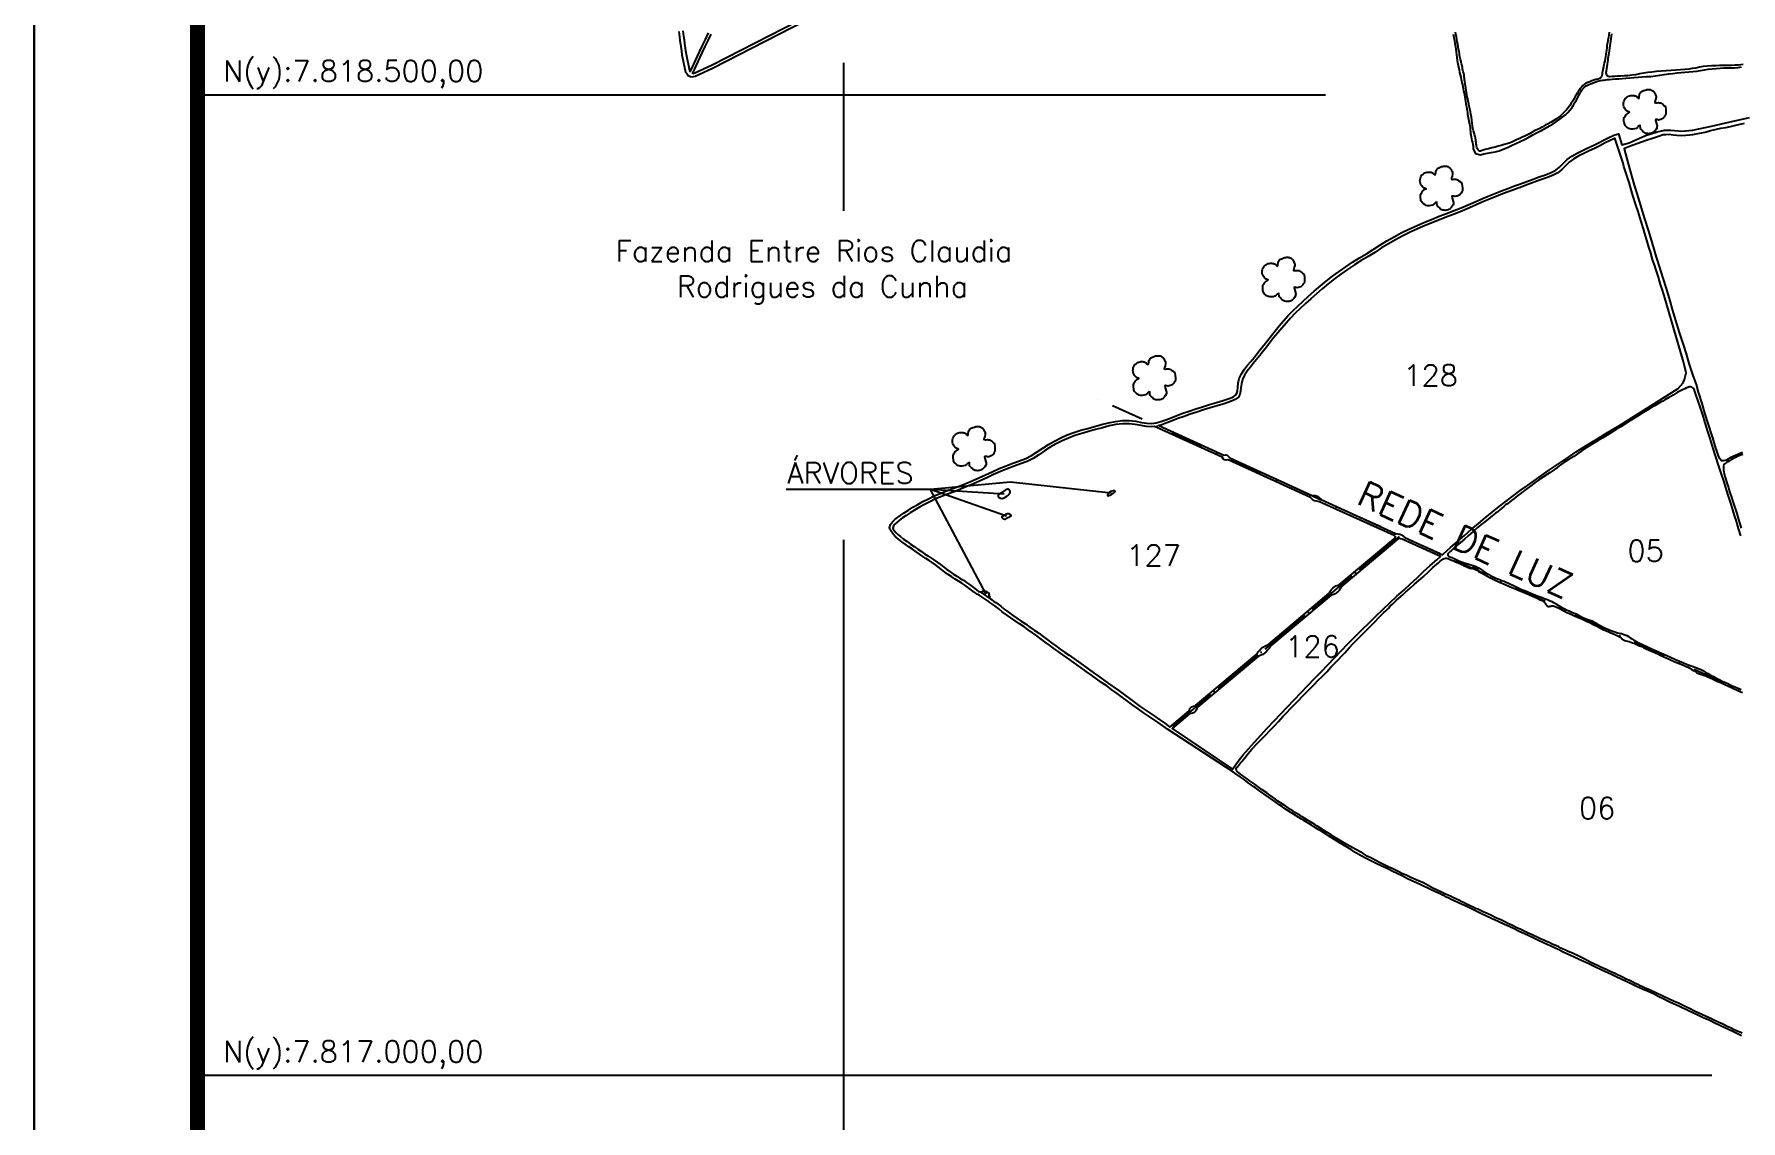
# Model space of a CAD drawing. Header units: inches. Extents: x 738061 to 743311, y 7815268 to 7822693.
# Drawn here: x 738061 to 740673, y 7816930 to 7818593 of the extents above; entities that cross this region are included whole.
import ezdxf
from ezdxf.enums import TextEntityAlignment as Align

# ---------------------------------------------------------------- set-up
doc = ezdxf.new("R2010")
doc.units = ezdxf.units.IN
doc.header["$MEASUREMENT"] = 0
for name, pattern in [('CONTINUO', [0]), ('DASHDOT', [1, 0.5, -0.25, 0, -0.25]), ('LIN0', [0]), ('TAPUME', [47, 40, -3.5, 0, -3.5])]:
    doc.linetypes.add(name, pattern=pattern)
doc.layers.add('0114000126', color=1, linetype='Continuous', lineweight=25)
for name, color, linetype in [('0114000126005', 5, 'CONTINUO'), ('0114000126006', 5, 'CONTINUO'), ('0114000126007', 5, 'CONTINUO'), ('0114000126009', 5, 'CONTINUO'), ('0114000126010', 5, 'CONTINUO'), ('0114000126012', 5, 'CONTINUO'), ('0114000126126', 5, 'Continuous'), ('0114000126127', 5, 'CONTINUO'), ('0114000126128', 5, 'CONTINUO'), ('0114000126132', 5, 'CONTINUO'), ('0114000126133', 5, 'CONTINUO'), ('H-ÁRVORE', 94, 'Continuous'), ('MALHA', 8, 'Continuous'), ('MARGEM', 5, 'Continuous'), ('REDE_DE_LUZ', 6, 'DASHDOT'), ('TEXTO', 7, 'Continuous'), ('ÁRVORE', 3, 'CONTINUO')]:
    doc.layers.add(name, color=color, linetype=linetype)
doc.styles.add('ROMANS', font='romans')
doc.styles.add('Simplex', font='simplex.shx')

# ---------------------------------------------------------------- blocks, each defined once
blk = doc.blocks.new('mato')
at = {"layer": 'H-ÁRVORE', "linetype": 'CONTINUO'}
blk.add_lwpolyline([(734601.6, 7824194.7), (734600.8, 7824194.1), (734600, 7824193.3), (734599.1, 7824192.6), (734598, 7824192.3), (734596.9, 7824192.2), (734595.8, 7824192.2), (734594.9, 7824192.4), (734594.2, 7824192.7), (734593.5, 7824193.1), (734592.9, 7824193.6), (734592.3, 7824194.1), (734591.8, 7824194.7), (734591.5, 7824195.3), (734591.3, 7824195.9), (734591.2, 7824196.6), (734591, 7824197.5), (734591, 7824198.4), (734591, 7824199.3), (734591.2, 7824200), (734591.5, 7824200.5), (734591.9, 7824201), (734592.1, 7824201.5), (734592.4, 7824201.9), (734592.8, 7824202.3), (734594.2, 7824203.2), (734594.7, 7824203.6), (734594.5, 7824203.7), (734593.5, 7824204), (734593.1, 7824204.2), (734592.7, 7824204.5), (734592.3, 7824204.9), (734591.8, 7824205.6), (734591.3, 7824206.3), (734590.9, 7824207.1), (734590.7, 7824208), (734590.6, 7824208.8), (734590.7, 7824209.7), (734590.9, 7824210.7), (734591.3, 7824211.6), (734591.7, 7824212.4), (734592, 7824212.8), (734592.3, 7824213.1), (734592.7, 7824213.4), (734593.3, 7824213.8), (734593.9, 7824214.2), (734594.6, 7824214.5), (734595.3, 7824214.7), (734596, 7824214.8), (734596.6, 7824214.8), (734597.2, 7824214.8), (734597.8, 7824214.7), (734598.2, 7824214.6), (734598.7, 7824214.4), (734599.1, 7824214.3), (734599.5, 7824214), (734600, 7824213.4), (734600.5, 7824213), (734600.9, 7824212.8), (734601.1, 7824213.4), (734601.2, 7824214.2), (734601.3, 7824215.1), (734601.4, 7824215.5), (734601.5, 7824215.8), (734602, 7824216.5), (734602.3, 7824217), (734602.7, 7824217.4), (734603.2, 7824217.6), (734603.7, 7824217.8), (734604.3, 7824218), (734605.3, 7824218.4), (734605.8, 7824218.6), (734606.3, 7824218.7), (734606.9, 7824218.8), (734607.5, 7824218.8), (734608, 7824218.8), (734608.6, 7824218.7), (734609.1, 7824218.6), (734609.5, 7824218.4), (734610, 7824218.1), (734610.4, 7824217.9), (734610.7, 7824217.6), (734611, 7824217.2), (734611.3, 7824216.8), (734611.7, 7824216.3), (734611.9, 7824215.7), (734612.2, 7824215.1), (734612.4, 7824214.6), (734612.5, 7824214), (734612.5, 7824213.3), (734612.2, 7824212.1), (734611.9, 7824210.9), (734611.7, 7824210), (734612.4, 7824209.8), (734613.2, 7824209.9), (734614.1, 7824210), (734614.7, 7824209.9), (734615.4, 7824209.8), (734616, 7824209.5), (734616.6, 7824209.1), (734617.3, 7824208.6), (734617.8, 7824208.1), (734618.2, 7824207.9), (734618.6, 7824207.5), (734618.8, 7824207), (734619, 7824205.5), (734619.1, 7824203.9), (734619.1, 7824202.4), (734618.8, 7824201.5), (734618.4, 7824200.9), (734618, 7824200.3), (734617.5, 7824199.8), (734617, 7824199.3), (734616.5, 7824199), (734615.7, 7824198.7), (734614.9, 7824198.5), (734614.1, 7824198.3), (734613.3, 7824198.6), (734612.6, 7824198.7), (734612.1, 7824198.5), (734612.3, 7824197.3), (734613.2, 7824194.3), (734613.1, 7824193.5), (734613, 7824192.9), (734612.3, 7824191.8), (734611.9, 7824191.2), (734611.4, 7824190.7), (734611, 7824190.3), (734610.6, 7824189.9), (734610.1, 7824189.6), (734609.5, 7824189.4), (734608.8, 7824189.2), (734608.2, 7824189.2), (734607.5, 7824189.1), (734606.8, 7824189.2), (734605.7, 7824189.3), (734605.3, 7824189.5), (734604.8, 7824189.7), (734604.2, 7824190.1), (734603.7, 7824190.7), (734603.2, 7824191.3), (734602.7, 7824191.7), (734602.3, 7824192.2), (734602, 7824192.7), (734601.9, 7824194.3), (734601.7, 7824195)], dxfattribs=at)

msp = doc.modelspace()

# ---------------------------------------------------------------- linework, layer by layer
at = {"layer": '0114000126'}
for points in [[(739047.5, 7818596.7), (739048.6, 7818588.3), (739049.4, 7818583.1), (739050, 7818577.4), (739051.6, 7818566.4), (739052.4, 7818560.7), (739058, 7818534.5), (739059.8, 7818532.3), (739061.8, 7818529.4), (739064.2, 7818528.2), (739065.5, 7818527.7), (739067.9, 7818527.2), (739072.4, 7818528.5), (739099.4, 7818540.8), (739341.2, 7818665.1)], [(740232.8, 7818592.6), (740233.8, 7818587.5), (740234.8, 7818582.6), (740235.6, 7818578.1), (740236.4, 7818573.7), (740237, 7818569.3), (740237.5, 7818564.9), (740237.9, 7818560.8), (740238.5, 7818556.7), (740239.3, 7818552.3), (740240.1, 7818547.4), (740241.1, 7818542.5), (740241.9, 7818538.1), (740242.8, 7818534), (740243.7, 7818530.2), (740244.6, 7818526.9), (740245.3, 7818523.9), (740245.8, 7818521), (740246.4, 7818518.3), (740247, 7818515.4), (740247.6, 7818512.2), (740248.3, 7818509), (740249, 7818505.8), (740249.7, 7818502.5), (740250.1, 7818499.3), (740250.7, 7818496.1), (740251.3, 7818493), (740251.9, 7818489.7), (740252.4, 7818486.6), (740252.9, 7818483.7), (740253.4, 7818481), (740253.8, 7818478.3), (740254.3, 7818475.6), (740254.7, 7818472.9), (740255.1, 7818470.4), (740255.6, 7818467.8), (740256, 7818465.2), (740256.5, 7818462.4), (740257.1, 7818459), (740257.9, 7818455.5), (740258.4, 7818452.3), (740258.8, 7818449.1), (740259.2, 7818446), (740259.5, 7818443), (740259.7, 7818440.5), (740260.2, 7818438.2), (740260.7, 7818435.6), (740261.2, 7818432.6), (740261.7, 7818429.6), (740262.4, 7818426.7), (740262.9, 7818423.8), (740263.4, 7818421.1), (740263.8, 7818418.7), (740263.8, 7818416.7), (740266.9, 7818409.8), (740274.6, 7818407.8), (740280, 7818409.3), (740285.5, 7818410.4), (740291.1, 7818411.3), (740297.1, 7818412.5), (740303.4, 7818414.2), (740309.7, 7818416.5), (740316.1, 7818419.3), (740322.5, 7818422.4), (740328.9, 7818425.5), (740335.5, 7818428.4), (740342.1, 7818431.5), (740348.6, 7818435.1), (740355.1, 7818438.8), (740361.6, 7818442.3), (740368, 7818445.3), (740374.3, 7818448.6), (740380.4, 7818452.1), (740386, 7818455.6), (740391.2, 7818458.9), (740396.2, 7818462.3), (740400.8, 7818465.9), (740404.9, 7818469.4), (740408.4, 7818472.9), (740411.7, 7818476.3), (740414.5, 7818479.9), (740417.1, 7818483.9), (740419.4, 7818488), (740421.6, 7818491.8), (740423.5, 7818495.4), (740425.4, 7818498.9), (740427.3, 7818502.2), (740429.1, 7818505.3), (740431.1, 7818508.2), (740433.5, 7818511), (740436.7, 7818513.4), (740440.5, 7818515.5), (740444.5, 7818517.2), (740448.6, 7818518.8), (740452.3, 7818520), (740455.8, 7818521), (740459, 7818521.6), (740461.9, 7818522.1), (740464.3, 7818522.4), (740466.5, 7818522.7), (740469.1, 7818523), (740472.3, 7818523.2), (740476.4, 7818523.7), (740481.3, 7818524), (740486.4, 7818524.4), (740491.8, 7818524.7), (740497.4, 7818525.2), (740503.4, 7818525.8), (740509.7, 7818526.4), (740516, 7818527), (740522.3, 7818527.3), (740528.7, 7818527.6), (740535.4, 7818528), (740542.3, 7818528.8), (740549.4, 7818529.9), (740556.2, 7818530.9), (740562.9, 7818531.8), (740569.3, 7818532.6), (740575.7, 7818533.4), (740581.8, 7818534), (740587.8, 7818534.5), (740593.8, 7818535), (740599.9, 7818535.4), (740606, 7818536.2), (740611.8, 7818537.1), (740617.6, 7818538), (740623.4, 7818538.8), (740629.5, 7818539.5), (740635.7, 7818540), (740641.7, 7818540.6), (740647.5, 7818541), (740653, 7818541.1), (740658.3, 7818541.1), (740663.6, 7818541.3), (740669.1, 7818541.8), (740674.1, 7818542.4)], [(740674.4, 7817060.5), (740662, 7817066.2), (740641.4, 7817075.9), (740633.3, 7817079.8), (740624.6, 7817084), (740615.7, 7817088), (740606.6, 7817092.3), (740602.1, 7817094.4), (740593, 7817098.6), (740579.6, 7817104.9), (740564.8, 7817111.8), (740555.2, 7817116.2), (740546.7, 7817120.6), (740543, 7817122.6), (740539.4, 7817124.3), (740531.3, 7817127.9), (740522.6, 7817131.7), (740513.8, 7817135.8), (740505.4, 7817139.8), (740497.8, 7817143.4), (740482.7, 7817150.4), (740474.2, 7817154.5), (740466.3, 7817158.1), (740458.6, 7817161.6), (740451.9, 7817164.9), (740441.6, 7817169.8), (740430.5, 7817174.9), (740419.1, 7817180.2), (740411.8, 7817183.7), (740401.5, 7817188.5), (740394.6, 7817191.7), (740386.9, 7817195.3), (740371, 7817202.6), (740362.8, 7817206.4), (740355.2, 7817210), (740346.7, 7817214.1), (740334.1, 7817220), (740326.2, 7817223.7), (740318.7, 7817227.3), (740311.8, 7817230.7), (740302, 7817235.2), (740291.8, 7817239.9), (740284, 7817243.4), (740276.2, 7817247), (740265.9, 7817252.1), (740255.7, 7817256.9), (740241.1, 7817263.7), (740233.6, 7817267.2), (740229.8, 7817269), (740226.2, 7817270.8), (740222.8, 7817272.6), (740219.7, 7817274.2), (740216.6, 7817275.7), (740213.2, 7817277.3), (740205.9, 7817280.8), (740198.3, 7817284), (740183.5, 7817291.2), (740176.8, 7817294.3), (740169.9, 7817297.4), (740162.2, 7817301.1), (740154.7, 7817304.8), (740147.1, 7817308.5), (740139.5, 7817312.1), (740132.9, 7817315.5), (740122.7, 7817320.4), (740114.9, 7817324.1), (740100.8, 7817330.9), (740091.1, 7817336.1), (740084.1, 7817340.2), (740077.2, 7817344.7), (740070.6, 7817348.8), (740058.7, 7817356), (740042.1, 7817366.4), (740039, 7817368.3), (740030.2, 7817373.7), (740027.5, 7817375.3), (740024.8, 7817377), (740019.1, 7817380.6), (740015.9, 7817382.7), (740012.2, 7817385), (740004.5, 7817389.8), (740000.9, 7817391.9), (739988.8, 7817399.4), (739975, 7817408.1), (739971.5, 7817410.5), (739967.7, 7817413.1), (739963.9, 7817415.8), (739960.2, 7817418.5), (739953.1, 7817423.5), (739946.5, 7817428.1), (739936.6, 7817435), (739930.3, 7817439.5), (739927.6, 7817441.4), (739922.2, 7817445.4), (739919.2, 7817447.5), (739916.1, 7817449.9), (739912.9, 7817452.2), (739906.8, 7817456.5), (739898.9, 7817462), (739896.9, 7817463.5), (739795.5, 7817529.4), (739788.5, 7817534.4), (739781.3, 7817539.4), (739773.7, 7817544.6), (739766.2, 7817549.7), (739758.5, 7817554.7), (739750.6, 7817560.3), (739742.7, 7817566.2), (739734.6, 7817572.1), (739726.6, 7817577.9), (739718.6, 7817583.8), (739710.7, 7817589.7), (739702.7, 7817595.5), (739694.8, 7817601), (739687, 7817606.4), (739679.1, 7817612), (739671.3, 7817617.6), (739663.7, 7817623.2), (739656.5, 7817628.5), (739649.4, 7817633.5), (739642.3, 7817638.4), (739635.2, 7817643.2), (739628.4, 7817648), (739621.7, 7817652.7), (739615.1, 7817657.7), (739608.6, 7817662.5), (739602.2, 7817667.2), (739595.6, 7817672), (739589, 7817676.6), (739582.2, 7817681.4), (739575.5, 7817686.2), (739569, 7817690.6), (739562.4, 7817695), (739555.7, 7817699.5), (739549.1, 7817704.3), (739542.7, 7817709.1), (739537.3, 7817713.4), (739533.3, 7817716.7), (739529.9, 7817719.1), (739526.8, 7817721), (739523.7, 7817723), (739521.1, 7817725.2), (739507.3, 7817734.5), (739504.3, 7817735.8), (739501, 7817738), (739497.6, 7817740.7), (739493.8, 7817743.7), (739489.6, 7817746.8), (739485.2, 7817749.9), (739480.6, 7817752.9), (739475.8, 7817755.9), (739470.7, 7817759), (739465.4, 7817762.4), (739460.1, 7817766), (739454.9, 7817769.7), (739449.9, 7817773.5), (739445, 7817777.1), (739440.3, 7817780.7), (739435.4, 7817784.1), (739430.6, 7817787.3), (739425.9, 7817790.4), (739421.1, 7817793.5), (739416.1, 7817797), (739410.7, 7817800.7), (739405.2, 7817804.6), (739399.6, 7817808.5), (739394.1, 7817812.3), (739388.8, 7817816.2), (739383.8, 7817820), (739379.3, 7817823.6), (739375.6, 7817827.5), (739370.5, 7817835.1), (739370.3, 7817837.5), (739371.8, 7817842.6), (739374.8, 7817846.6), (739378.5, 7817849.9), (739382.5, 7817853.1), (739387.3, 7817856.6), (739392.8, 7817860.3), (739399.1, 7817864.4), (739406, 7817868.8), (739413.3, 7817873.1), (739421.2, 7817877.6), (739429.6, 7817881.9), (739438.4, 7817886.1), (739447.7, 7817890), (739457.3, 7817893.8), (739467.1, 7817897.4), (739477, 7817901.2), (739486.8, 7817905.2), (739496.8, 7817909.5), (739507, 7817913.9), (739517.1, 7817918.6), (739527.4, 7817923.3), (739537.9, 7817928), (739548.5, 7817932.3), (739559, 7817936.2), (739569.1, 7817939.8), (739578.6, 7817943.5), (739587.5, 7817948), (739596, 7817953.5), (739604.7, 7817959.3), (739613.6, 7817964.9), (739622.9, 7817970.2), (739632.3, 7817975), (739642.1, 7817979.4), (739652.3, 7817983.3), (739662.9, 7817986.6), (739673.5, 7817989.5), (739684.1, 7817992.4), (739694.7, 7817995.3), (739705.4, 7817998.1), (739716.1, 7818000.1), (739726.7, 7818001.4), (739737.2, 7818001.7), (739747.2, 7818000.6), (739756.1, 7817998.7), (739764.1, 7817997.3), (739771.4, 7817997), (739778.3, 7817997.8), (739785.4, 7817999.8), (739792.9, 7818002.7), (739801.2, 7818005.9), (739810, 7818009.2), (739819.3, 7818012.6), (739829, 7818015.9), (739838.9, 7818019.2), (739849.2, 7818022.5), (739859.8, 7818025.8), (739870.5, 7818029), (739880.8, 7818032), (739890.1, 7818035), (739896.9, 7818038), (739900.2, 7818040.6), (739901.8, 7818043.2), (739902.7, 7818047), (739903.1, 7818052.1), (739903.8, 7818058.6), (739905.6, 7818065.8), (739908.9, 7818073.2), (739913.4, 7818079.9), (739918.3, 7818086), (739923.1, 7818092), (739928.1, 7818098.1), (739933.1, 7818104.3), (739938.2, 7818110.8), (739943.6, 7818117.5), (739949.1, 7818124.5), (739954.7, 7818131.6), (739960.6, 7818138.9), (739966.8, 7818146.3), (739973.3, 7818153.8), (739980.1, 7818161.6), (739987.5, 7818169.2), (739995.4, 7818176.7), (740003.5, 7818184), (740011.7, 7818191.6), (740020.3, 7818199.3), (740029.3, 7818207), (740038.6, 7818214.7), (740048.2, 7818222.2), (740058.3, 7818229.7), (740068.6, 7818236.8), (740079, 7818243.7), (740089.6, 7818250.4), (740100.1, 7818256.7), (740110.5, 7818263.1), (740120.8, 7818269.7), (740131.4, 7818276.3), (740142.4, 7818282.6), (740153.6, 7818288.6), (740165, 7818294.2), (740176.6, 7818299.5), (740188.2, 7818304.5), (740199.8, 7818309.3), (740211.4, 7818314), (740222.9, 7818318.4), (740234.3, 7818322.6), (740245.2, 7818326.9), (740255.9, 7818331.4), (740266.4, 7818336), (740276.6, 7818340.5), (740286.7, 7818344.8), (740296.7, 7818348.9), (740306.8, 7818352.9), (740316.8, 7818356.7), (740326.6, 7818360.3), (740336.2, 7818363.8), (740345.8, 7818367.3), (740355.3, 7818370.7), (740364.8, 7818374.2), (740374.2, 7818377.6), (740383, 7818381), (740390.2, 7818384.6), (740395.8, 7818389.3), (740401.2, 7818394.8), (740407.5, 7818400.7), (740414.8, 7818406.1), (740422.8, 7818410.6), (740431, 7818414.7), (740439.2, 7818418.5), (740447.2, 7818422.3), (740455.2, 7818426.3), (740463.2, 7818430.5), (740471.1, 7818434.6), (740477.7, 7818437.7), (740480.2, 7818438.8), (740486, 7818440.1), (740491.2, 7818423.4), (740502.6, 7818426.5), (740527.5, 7818437.6), (740545.1, 7818443.3), (740556.6, 7818445.9), (740566.4, 7818445.8), (740583.1, 7818444), (740599.2, 7818445.5), (740628.5, 7818451.8), (740650.5, 7818456.8), (740686.6, 7818465.1)]]:
    msp.add_lwpolyline(points, dxfattribs=at)
at = {"layer": '0114000126005', "color": 5, "linetype": 'ByBlock'}
msp.add_lwpolyline([(740673.4, 7817825.2), (740667.8, 7817843.2), (740666.5, 7817847.6), (740663.8, 7817856.3), (740661.1, 7817864.8), (740658.3, 7817873.8), (740653.9, 7817887.1), (740649.8, 7817900.7), (740647.1, 7817909.1), (740643.1, 7817920.8), (740639.2, 7817933.1), (740635.1, 7817945.9), (740631.2, 7817958.8), (740626.5, 7817974.2), (740622.5, 7817986.2), (740618.9, 7817997.8), (740615.1, 7818010.1), (740611.2, 7818022.5), (740607.6, 7818032.9), (740604, 7818043.1), (740601.8, 7818048.8), (740600.9, 7818050.4), (740599.7, 7818051.7), (740598.1, 7818052.7), (740596.2, 7818053.3), (740594.2, 7818053.1), (740592, 7818052.3), (740589.9, 7818051.3), (740587.6, 7818050.2), (740585, 7818048.9), (740582.2, 7818047.5), (740579.1, 7818046), (740576, 7818044.2), (740572.8, 7818042.3), (740569.5, 7818040.3), (740566.2, 7818038.5), (740563, 7818036.7), (740556.8, 7818033.2), (740553.7, 7818031.4), (740547.2, 7818027.8), (740541.1, 7818024.2), (740535.5, 7818020.7), (740529.9, 7818017.3), (740524, 7818013.9), (740517.7, 7818009.9), (740510.9, 7818005.5), (740503.5, 7818001.2), (740496.3, 7817996.5), (740489.4, 7817992), (740482.2, 7817987.9), (740475.3, 7817983.3), (740468.7, 7817979.2), (740462.2, 7817975.2), (740455.1, 7817971), (740447.5, 7817966.5), (740440.6, 7817962.1), (740434.2, 7817958.1), (740424.6, 7817951.5), (740417.7, 7817946.7), (740410.3, 7817942.2), (740402.5, 7817937.4), (740398.7, 7817934.8), (740395.2, 7817932), (740391.7, 7817929.2), (740388.2, 7817926.6), (740384.7, 7817924.2), (740381.2, 7817921.9), (740377.6, 7817919.6), (740365.8, 7817911.7), (740358.4, 7817906.5), (740351.9, 7817901.6), (740342.1, 7817894.3), (740335.3, 7817889.4), (740331.9, 7817887), (740328.7, 7817884.5), (740325.6, 7817881.7), (740322.4, 7817879.1), (740319.2, 7817876.6), (740316.2, 7817874.2), (740313.2, 7817872.4), (740310.3, 7817869.8), (740307.3, 7817867.3), (740304.2, 7817864.7), (740301.1, 7817862.1), (740298, 7817859.7), (740289.4, 7817853.1), (740281.5, 7817846.7), (740275.9, 7817842.3), (740269.8, 7817837.2), (740263.7, 7817832), (740255.7, 7817824.9), (740250.1, 7817819.9), (740244.3, 7817815.1), (740238.8, 7817810.5), (740232, 7817804.3), (740229.9, 7817802.4), (740227.9, 7817800.5), (740226.2, 7817799), (740225, 7817797.7), (740224.6, 7817796.7), (740224.7, 7817795.6), (740225.1, 7817794.6), (740225.7, 7817793.9), (740226.6, 7817793.3), (740227.9, 7817792.8), (740229.3, 7817792.4), (740230.7, 7817791.9), (740232.6, 7817791.2), (740234.4, 7817790.3), (740236.3, 7817789.4), (740238.4, 7817788.4), (740240.6, 7817787.4), (740243.2, 7817786.3), (740245.9, 7817785.3), (740248.6, 7817784.3), (740251.4, 7817783.4), (740254, 7817782.6), (740256.8, 7817781.7), (740260.1, 7817780.7), (740263.4, 7817779.8), (740266.7, 7817778.7), (740269.8, 7817777.3), (740273, 7817775.6), (740275.9, 7817773.4), (740278.6, 7817771.4), (740281.4, 7817769.5), (740284.4, 7817767.6), (740287.6, 7817765.8), (740290.8, 7817764), (740294.1, 7817762.5), (740297.3, 7817761), (740300.7, 7817759.6), (740304.2, 7817758.2), (740307.7, 7817757), (740311, 7817755.6), (740314.2, 7817754.2), (740317.5, 7817752.7), (740320.8, 7817751.2), (740324.2, 7817749.6), (740327.4, 7817748.1), (740336.7, 7817743.8), (740346, 7817739.8), (740352.8, 7817736.9), (740356.3, 7817735.4), (740362.9, 7817732.8), (740366.4, 7817731.7), (740370.1, 7817730.2), (740373.8, 7817728.9), (740377.3, 7817727.6), (740380.6, 7817726.1), (740383.8, 7817724.6), (740386.8, 7817723.2), (740389.4, 7817721.5), (740391.8, 7817720), (740394.3, 7817718.6), (740396.8, 7817717.1), (740399.4, 7817715.6), (740402.3, 7817714), (740405.1, 7817712.6), (740410.3, 7817710.4), (740415.7, 7817708), (740421, 7817705.6), (740426.3, 7817702.7), (740432.4, 7817699.9), (740439.1, 7817697.4), (740442.1, 7817696.3), (740445, 7817695.2), (740447.8, 7817693.8), (740450.7, 7817692.1), (740453.7, 7817690.1), (740456.8, 7817688.3), (740463.5, 7817685.1), (740467, 7817683.6), (740470.8, 7817681.8), (740474.3, 7817680.4), (740477.3, 7817679.3), (740480.2, 7817678.2), (740484.5, 7817676.9), (740487.5, 7817676.1), (740490.4, 7817675.5), (740493.1, 7817674.8), (740495.9, 7817673.8), (740498.8, 7817672.5), (740501.5, 7817670.9), (740503.9, 7817669.3), (740506.5, 7817667.4), (740509.3, 7817665.7), (740512, 7817663.9), (740515.1, 7817662.4), (740518.4, 7817660.8), (740521.7, 7817659.2), (740525, 7817657.7), (740528.4, 7817656.2), (740535.7, 7817652.9), (740543.7, 7817649.2), (740555.4, 7817644.1), (740565.9, 7817639.4), (740573.3, 7817636), (740585.6, 7817630.7), (740590, 7817628.8), (740594.4, 7817627.2), (740598.7, 7817625.8), (740602.8, 7817624.4), (740607, 7817622.8), (740611.2, 7817621), (740615.2, 7817618.9), (740618.8, 7817616.7), (740622.7, 7817614.5), (740626.8, 7817612.2), (740631.3, 7817609.9), (740635.7, 7817607.6), (740640.2, 7817605.4), (740644.9, 7817603), (740649.8, 7817600.6), (740654.6, 7817598.5), (740659.2, 7817596.4), (740664.1, 7817594.3), (740669.1, 7817592.1), (740674, 7817589.9)], dxfattribs=at)
at = {"layer": '0114000126006', "color": 5, "linetype": 'ByBlock'}
msp.add_lwpolyline([(740675.4, 7817064.2), (740666.6, 7817068.1), (740662, 7817070.2), (740657.3, 7817072.5), (740652.6, 7817074.7), (740647.9, 7817076.9), (740643.7, 7817078.9), (740639.7, 7817080.9), (740635.8, 7817082.6), (740632.1, 7817084.3), (740628.3, 7817086.1), (740620.3, 7817089.6), (740612.6, 7817093.2), (740604.6, 7817097.2), (740600.6, 7817099.1), (740596.7, 7817101), (740588.9, 7817104.8), (740585.1, 7817106.6), (740578, 7817110), (740570.4, 7817113.5), (740562.4, 7817117), (740554.8, 7817120.6), (740551.1, 7817122.3), (740547.5, 7817123.9), (740544.2, 7817125.4), (740541, 7817126.9), (740537.8, 7817128.4), (740534.4, 7817130), (740530.8, 7817131.6), (740527, 7817133.3), (740523, 7817135), (740519.3, 7817136.9), (740515.5, 7817138.7), (740511.7, 7817140.5), (740508, 7817142.3), (740504.2, 7817144.2), (740500.4, 7817146), (740496.9, 7817147.7), (740493.2, 7817149.5), (740489.1, 7817151.3), (740484.7, 7817153.4), (740480.3, 7817155.5), (740471.4, 7817159.8), (740467.1, 7817161.8), (740458.8, 7817165.5), (740454.9, 7817167.3), (740447.4, 7817170.9), (740443.8, 7817172.7), (740440.2, 7817174.6), (740432.6, 7817178.5), (740428.5, 7817180.7), (740424.1, 7817182.9), (740415.8, 7817186.7), (740411.8, 7817188.3), (740408.1, 7817189.7), (740404.7, 7817191.1), (740401.3, 7817192.7), (740398, 7817194.4), (740394.5, 7817196.2), (740390.9, 7817197.9), (740387.3, 7817199.6), (740383.7, 7817201.2), (740379.9, 7817202.8), (740375.9, 7817204.6), (740371.7, 7817206.4), (740367.7, 7817208.2), (740363.8, 7817210), (740360.4, 7817211.6), (740357.2, 7817213), (740353.9, 7817214.7), (740350.5, 7817216.3), (740346.9, 7817218), (740336.6, 7817223.1), (740330.4, 7817225.7), (740323.6, 7817228.9), (740316.9, 7817232), (740313.3, 7817234.1), (740305.8, 7817237.5), (740298.4, 7817241), (740290.7, 7817244.7), (740282.6, 7817248.3), (740278.7, 7817250.1), (740274.7, 7817252), (740270.8, 7817253.8), (740267.2, 7817255.3), (740263.8, 7817256.9), (740260.2, 7817258.6), (740256.7, 7817260.3), (740253.3, 7817261.9), (740249.9, 7817263.7), (740246.4, 7817265.5), (740242.8, 7817267.3), (740235.9, 7817270.5), (740232.4, 7817272.1), (740228.7, 7817273.8), (740221.2, 7817277.2), (740214.9, 7817280), (740208.5, 7817282.9), (740202, 7817286.4), (740194.9, 7817290.2), (740187.3, 7817294.1), (740183.5, 7817295.9), (740179.8, 7817297.5), (740176.3, 7817299), (740172.8, 7817300.6), (740169.3, 7817302.1), (740165.9, 7817303.7), (740162.2, 7817305.3), (740158.5, 7817307), (740154.6, 7817308.8), (740150.7, 7817310.7), (740146.8, 7817312.5), (740139.6, 7817316), (740133.3, 7817318.9), (740126.5, 7817322.3), (740119.3, 7817326.1), (740115.6, 7817328), (740108.1, 7817331.9), (740101.3, 7817335.3), (740095, 7817339.2), (740091.6, 7817341.1), (740083.9, 7817345.4), (740079.6, 7817347.9), (740070.3, 7817353.1), (740061.6, 7817358.2), (740053.9, 7817362.8), (740049.9, 7817365.4), (740046, 7817367.9), (740038.4, 7817372.5), (740034.7, 7817374.9), (740024.4, 7817381.6), (740021.2, 7817383.7), (740013.8, 7817388), (740009.9, 7817390.3), (740002, 7817395.2), (739998.1, 7817397.6), (739990.8, 7817402.1), (739987.6, 7817404.4), (739984.1, 7817406.6), (739980.5, 7817408.9), (739976.6, 7817411.5), (739968.7, 7817416.8), (739964.7, 7817419.5), (739960.9, 7817422.2), (739957.5, 7817424.7), (739950.8, 7817429.5), (739947.6, 7817431.9), (739940.5, 7817436.8), (739936.7, 7817439.4), (739929.7, 7817444.5), (739920.7, 7817451.1), (739917.6, 7817453.3), (739914.7, 7817455.5), (739909.2, 7817459.5), (739904.3, 7817463.2), (739902.4, 7817464.7), (739901.5, 7817465.7), (739901.1, 7817466.8), (739900.8, 7817468.5), (739900.8, 7817468.9), (739901.4, 7817470.3), (739901.7, 7817471.2), (739902.7, 7817472), (739904.2, 7817473.8), (739905.8, 7817475.8), (739907.5, 7817477.8), (739909.4, 7817480), (739911.5, 7817482.5), (739913.8, 7817485.5), (739919, 7817492), (739925, 7817498.9), (739934.2, 7817508.4), (739940, 7817514.4), (739946.2, 7817520.7), (739952.4, 7817527.3), (739958.9, 7817534.1), (739965.5, 7817541.3), (739972.1, 7817548.6), (739978.3, 7817555.1), (739984.2, 7817561), (739990.2, 7817567.2), (739996.3, 7817573.5), (740002.2, 7817579.8), (740008.3, 7817586), (740014.4, 7817592), (740020.3, 7817597.9), (740026.4, 7817604.1), (740032.8, 7817610.6), (740039.4, 7817617.3), (740045.9, 7817624.2), (740056.3, 7817635.1), (740063.4, 7817642.5), (740067, 7817646.3), (740074, 7817653.7), (740080.5, 7817660.8), (740086.4, 7817667.2), (740092.9, 7817673.7), (740103.1, 7817683.6), (740113.1, 7817693.7), (740119.5, 7817700.5), (740126.5, 7817707.3), (740130.2, 7817710.8), (740133.6, 7817714.2), (740136.7, 7817717.4), (740139.7, 7817720.3), (740145.8, 7817726.3), (740152.6, 7817732.4), (740156.2, 7817735.6), (740159.8, 7817738.8), (740167, 7817745.2), (740173.8, 7817751.2), (740180.4, 7817756.9), (740186.9, 7817762.4), (740196.3, 7817771.1), (740199.2, 7817774), (740201.9, 7817776.6), (740204.8, 7817779.1), (740207.6, 7817781.5), (740210.3, 7817783.7), (740212.7, 7817785.8), (740215, 7817787.8), (740217.1, 7817789.4), (740219.1, 7817790.6), (740221.1, 7817791.2), (740223, 7817791), (740225, 7817790.4), (740227.1, 7817789.5), (740229.4, 7817788.6), (740231.7, 7817787.6), (740234, 7817786.7), (740236.6, 7817785.6), (740238.9, 7817784.5), (740241.1, 7817783.6), (740243.3, 7817782.6), (740247, 7817780.9), (740248.9, 7817780), (740251.3, 7817778.8), (740253.8, 7817777.6), (740256, 7817776.5), (740259.8, 7817775), (740262.7, 7817776.7), (740265.9, 7817776.7), (740268.9, 7817775.2), (740271.4, 7817772.7), (740272.7, 7817770.3), (740274.7, 7817769.3), (740277.4, 7817767.8), (740283.3, 7817764.6), (740287.9, 7817762.1), (740295.1, 7817758.3), (740303.1, 7817754.7), (740312.6, 7817750.5), (740319.2, 7817747.7), (740325.2, 7817745.1), (740328.5, 7817743.9), (740331.7, 7817742.4), (740335.3, 7817741.1), (740342.5, 7817738), (740348.6, 7817735.5), (740354.5, 7817732.8), (740360.4, 7817730.1), (740366.3, 7817727.4), (740369, 7817726.2), (740371, 7817724.9), (740372.4, 7817723.5), (740373.3, 7817722.5), (740374, 7817721.7), (740374.6, 7817721), (740375, 7817720.2), (740375.6, 7817719.3), (740376.3, 7817718.6), (740377.1, 7817717.8), (740377.6, 7817717.6), (740378.7, 7817717.2), (740379.6, 7817717), (740380.6, 7817717.2), (740381.1, 7817717.3), (740381.7, 7817717.4), (740382.2, 7817717.5), (740382.7, 7817717.7), (740383.5, 7817717.9), (740384.3, 7817718.1), (740385.8, 7817718), (740387.5, 7817717.7), (740389.2, 7817717.1), (740391.4, 7817716.2), (740394, 7817715), (740400.1, 7817711.6), (740403.4, 7817709.7), (740406.8, 7817708.1), (740409.9, 7817706.7), (740415.4, 7817704.3), (740420.9, 7817701.8), (740427.2, 7817699.1), (740432.9, 7817696.4), (740437.9, 7817694.3), (740443.1, 7817692), (740445.8, 7817690.6), (740448.3, 7817689.2), (740450.8, 7817688.1), (740453.2, 7817686.8), (740458.3, 7817684.1), (740463.6, 7817681.5), (740470, 7817678.7), (740473.4, 7817677.2), (740479.4, 7817674.7), (740484, 7817672.7), (740485.9, 7817671.8), (740487.1, 7817671.3), (740488.3, 7817670.4), (740489.1, 7817669.9), (740489.8, 7817669.2), (740490.7, 7817668.2), (740491.6, 7817667.4), (740492.6, 7817666.6), (740493.8, 7817665.9), (740495.6, 7817665.1), (740497.5, 7817664.4), (740499.9, 7817663.8), (740502.3, 7817663.3), (740504.8, 7817662.5), (740507.4, 7817661.7), (740510.1, 7817660.7), (740512.7, 7817659.6), (740515.3, 7817658.4), (740518.3, 7817657), (740521.6, 7817655.6), (740525, 7817654), (740528.5, 7817652.5), (740532, 7817650.8), (740535.5, 7817649.3), (740539, 7817647.8), (740542.6, 7817646.2), (740546.2, 7817644.5), (740550, 7817642.8), (740564.4, 7817636), (740571.3, 7817633.1), (740577.3, 7817630.6), (740580.2, 7817629.4), (740583.2, 7817628.1), (740586.5, 7817626.8), (740589.7, 7817625.4), (740592.6, 7817624), (740595.2, 7817622.7), (740597.4, 7817621.2), (740599.6, 7817619.8), (740601.7, 7817618.5), (740603.3, 7817617.5), (740604.7, 7817616.6), (740606, 7817615.8), (740607.4, 7817615.1), (740608.7, 7817614.6), (740610.2, 7817614), (740611.6, 7817613.6), (740613.6, 7817613), (740616.3, 7817612.1), (740619.5, 7817610.9), (740622.9, 7817609.5), (740626.4, 7817608), (740629.9, 7817606.2), (740633.6, 7817604.6), (740637.3, 7817602.8), (740640.7, 7817601.4), (740643.7, 7817600.1), (740646.8, 7817598.7), (740650, 7817597.2), (740653.4, 7817595.6), (740660, 7817592.5), (740666.7, 7817589.6), (740669.9, 7817588.1), (740675.7, 7817585.5)], dxfattribs=at)
at = {"layer": '0114000126007', "color": 5, "linetype": 'ByBlock'}
msp.add_lwpolyline([(740676.4, 7817949.5), (740667.9, 7817946.7), (740665, 7817944.8), (740661.8, 7817943.3), (740658.9, 7817941.7), (740656, 7817940.1), (740653.2, 7817938.5), (740651.2, 7817937.4), (740649.7, 7817936.5), (740648.5, 7817935.5), (740647.6, 7817934.3), (740646.8, 7817932.5), (740646.6, 7817930.4), (740646.6, 7817928.1), (740646.8, 7817925.5), (740647.2, 7817923), (740647.8, 7817920.2), (740648.7, 7817917.1), (740649.5, 7817914.4), (740650.4, 7817911.4), (740651.6, 7817907.6), (740652.9, 7817903.3), (740654.3, 7817899), (740655.6, 7817894.6), (740657, 7817890.1), (740658.5, 7817885.8), (740661.2, 7817877.7), (740663.9, 7817868.7), (740667, 7817859.3), (740669.8, 7817850), (740673.9, 7817836.8)], dxfattribs=at)
at = {"layer": '0114000126009'}
msp.add_lwpolyline([(740472, 7818595.6), (740471.4, 7818591.6), (740470.5, 7818587.3), (740469.7, 7818583.1), (740469, 7818579.2), (740468.4, 7818575.4), (740468, 7818571.8), (740467.5, 7818568.2), (740467.1, 7818564.8), (740466.6, 7818561.5), (740466.2, 7818558.3), (740465.7, 7818555.3), (740465, 7818552), (740464.3, 7818548.7), (740463.8, 7818545.8), (740463.3, 7818543), (740462.8, 7818540.3), (740462.3, 7818538), (740461.8, 7818535.7), (740461.3, 7818533.4), (740460.8, 7818531.2), (740460.3, 7818529.1), (740459.8, 7818527.4), (740459.1, 7818526.1), (740458, 7818524.7), (740457.5, 7818524.5), (740454.9, 7818523.9), (740451.5, 7818523.3), (740448.2, 7818522.4), (740445, 7818521.2), (740442, 7818519.9), (740439.1, 7818518.6), (740436.3, 7818517.4), (740433.8, 7818515.9), (740431.5, 7818514), (740429.2, 7818511.7), (740427.3, 7818509.2), (740425.9, 7818507.1), (740424.4, 7818504.9), (740423.1, 7818502.6), (740421.7, 7818500.1), (740420.8, 7818498.5), (740419.9, 7818497), (740418.2, 7818494.2), (740416.1, 7818490.7), (740413.7, 7818487.1), (740411.4, 7818483.3), (740408.9, 7818479.9), (740406.2, 7818476.8), (740403.5, 7818473.9), (740400.8, 7818471), (740398, 7818468.1), (740394.9, 7818465.5), (740391.2, 7818463.2), (740387.2, 7818460.7), (740382.8, 7818458.2), (740378.4, 7818455.6), (740373.7, 7818453.2), (740369.1, 7818450.4), (740364.4, 7818447.9), (740359.7, 7818445.5), (740355.1, 7818443), (740350.8, 7818440.6), (740346.9, 7818438.4), (740342.9, 7818436.6), (740338.8, 7818434.9), (740334.9, 7818433), (740330.9, 7818431.2), (740326.8, 7818429.3), (740322.8, 7818427.3), (740318.9, 7818425.7), (740314.9, 7818424.6), (740310.8, 7818423.7), (740306.5, 7818422.5), (740302, 7818421.2), (740297.3, 7818419.9), (740292.3, 7818418.7), (740287.2, 7818417.3), (740282.2, 7818415.9), (740275.7, 7818413.9), (740275, 7818413.7), (740273.9, 7818413.8), (740272.1, 7818414.7), (740270.7, 7818416), (740269.8, 7818417.6), (740269.3, 7818419.4), (740268.8, 7818421.1), (740268.6, 7818423.1), (740268.4, 7818425), (740268.2, 7818427.2), (740267.9, 7818429.1), (740267.7, 7818430.4), (740267.6, 7818431.3), (740267.4, 7818432.6), (740267.2, 7818434.1), (740266.8, 7818435.9), (740266.3, 7818437.6), (740265.7, 7818439.3), (740265, 7818441.5), (740264.2, 7818444.9), (740263.3, 7818448.6), (740262.5, 7818452.7), (740262, 7818456.9), (740261.6, 7818461.2), (740260.8, 7818465.8), (740260.1, 7818470.1), (740259.4, 7818474.1), (740258.7, 7818478.2), (740257.7, 7818482.5), (740256.8, 7818486.5), (740256, 7818490.2), (740255.3, 7818493.6), (740254.6, 7818496.7), (740253.9, 7818499.9), (740253.3, 7818503.2), (740252.7, 7818506.8), (740252.2, 7818510.2), (740251.6, 7818513.6), (740251.3, 7818516.9), (740250.9, 7818520), (740250.5, 7818522.6), (740250.2, 7818524.9), (740250, 7818527.2), (740249.7, 7818529.9), (740249.1, 7818532.5), (740248.4, 7818534.9), (740247.9, 7818537.2), (740247.4, 7818539.4), (740247.1, 7818541.5), (740246.7, 7818543.5), (740246.3, 7818545.5), (740245.8, 7818547.4), (740245.4, 7818549.1), (740245.1, 7818550.6), (740244.7, 7818552.2), (740244.3, 7818554), (740243.9, 7818555.9), (740243.4, 7818557.9), (740242.8, 7818560.2), (740242.5, 7818562.8), (740242, 7818566.1), (740241.3, 7818569.6), (740240.6, 7818573.2), (740240, 7818577.1), (740239.3, 7818581), (740238.6, 7818585), (740237.9, 7818588.8), (740237.2, 7818592.4), (740236.5, 7818595.8)], dxfattribs=at)
at = {"layer": '0114000126010'}
msp.add_lwpolyline([(740677, 7818546.1), (740673.3, 7818545.4), (740669.1, 7818545.2), (740664.4, 7818545), (740659, 7818544.8), (740652.9, 7818544.6), (740646.8, 7818544.4), (740640.8, 7818544.4), (740634.8, 7818544.3), (740628.5, 7818544.1), (740621.9, 7818543.6), (740615.6, 7818543.1), (740609.8, 7818542), (740604.2, 7818540.7), (740598.9, 7818539.9), (740593.6, 7818539.1), (740587.6, 7818538.6), (740580.8, 7818538), (740573.7, 7818537.6), (740566.5, 7818537.2), (740559.1, 7818536.5), (740551.6, 7818535.9), (740544.2, 7818535.2), (740537.3, 7818534.5), (740530.9, 7818533.7), (740524.8, 7818533.1), (740518.4, 7818531.8), (740512.3, 7818530.4), (740506.3, 7818529.6), (740500.3, 7818529), (740494.6, 7818528.7), (740489.6, 7818528.4), (740485, 7818528.2), (740480.5, 7818528), (740476.1, 7818527.8), (740472.4, 7818527.5), (740469.3, 7818528.1), (740468.1, 7818529.7), (740467.5, 7818531.5), (740467.4, 7818533.7), (740467.7, 7818536.4), (740468.2, 7818539.6), (740468.8, 7818543), (740469.2, 7818546.5), (740469.6, 7818549.8), (740470, 7818552.9), (740470.3, 7818555.7), (740470.7, 7818558.2), (740471.1, 7818560.8), (740471.6, 7818563.7), (740472.2, 7818567.2), (740472.8, 7818570.9), (740473.3, 7818574.7), (740473.8, 7818578.3), (740474.3, 7818581.9), (740474.9, 7818585.5), (740475.3, 7818589.3), (740475.8, 7818593.1)], dxfattribs=at)
at = {"layer": '0114000126012'}
msp.add_lwpolyline([(740675.7, 7817952.6), (740658, 7817944.9), (740651.4, 7817940.8), (740646.5, 7817939.7), (740643.5, 7817940.1), (740641.3, 7817943.1), (740639.1, 7817947.7), (740636, 7817956.5), (740635.1, 7817959.5), (740630.6, 7817975.2), (740623, 7817998.6), (740618.8, 7818011.5), (740614, 7818027.6), (740608.6, 7818045.1), (740605.3, 7818056.6), (740599.8, 7818071.9), (740594.1, 7818088.9), (740589.9, 7818103.4), (740585.7, 7818117.6), (740579.6, 7818136.3), (740573.8, 7818154.3), (740568.9, 7818171.6), (740564.9, 7818184.8), (740559.6, 7818203.6), (740554.1, 7818220.6), (740549.3, 7818235.5), (740544.3, 7818251.3), (740537.9, 7818272.4), (740532.5, 7818291.4), (740526, 7818311.8), (740521.8, 7818325.4), (740514.4, 7818348.7), (740510.8, 7818361.6), (740500.9, 7818396.2), (740495.3, 7818417), (740495.2, 7818418.1), (740503, 7818421), (740514.3, 7818425.1), (740528.4, 7818430.4), (740541.4, 7818434.7), (740548.6, 7818437), (740554.3, 7818438.9), (740558.5, 7818439.3), (740563.6, 7818439.4), (740569.9, 7818438.5), (740575.4, 7818438), (740582.6, 7818437.8), (740589.2, 7818437.9), (740594.9, 7818438.6), (740599.9, 7818439.3), (740607.5, 7818440.4), (740618.5, 7818442.8), (740626.8, 7818445.1), (740635.9, 7818447.3), (740642.6, 7818448.6), (740650.3, 7818449.9), (740657.6, 7818451.5), (740665.9, 7818453.5), (740672.1, 7818454.7), (740679, 7818456.3)], dxfattribs=at)
at = {"layer": '0114000126126', "color": 5, "linetype": 'CONTINUO'}
msp.add_lwpolyline([(739969, 7817552.8), (739979.4, 7817563.7), (739989.8, 7817574.5), (740000.2, 7817585.3), (740010.5, 7817596), (740020.7, 7817606.7), (740030.9, 7817617.3), (740041.1, 7817628), (740051.2, 7817638.7), (740061.3, 7817649.4), (740071.7, 7817660), (740082.3, 7817670.5), (740093.1, 7817681.1), (740103.8, 7817691.8), (740114.5, 7817702.3), (740125.2, 7817712.6), (740135.9, 7817722.7), (740146.6, 7817732.6), (740157.3, 7817742.2), (740167.7, 7817751.5), (740177.8, 7817760.9), (740187.8, 7817770.4), (740197.9, 7817779.6), (740208.1, 7817788.6), (740213.4, 7817793.3), (740154.9, 7817819.9), (740152.5, 7817820.3), (740149.3, 7817820.9), (740062.2, 7817747.8), (740061.9, 7817747.5), (740060.8, 7817745.7), (740060, 7817744), (740059.1, 7817742.4), (740058.2, 7817741.3), (740057, 7817740.1), (740055.6, 7817738.8), (740053.9, 7817737.5), (740052.1, 7817736.3), (740050.3, 7817735.5), (740048.6, 7817735), (740046.8, 7817734.5), (740046.1, 7817734.3), (739954.7, 7817657.7), (739953.4, 7817656), (739951.1, 7817653), (739949, 7817650.1), (739946.7, 7817647.6), (739944.2, 7817645.5), (739941.8, 7817643.8), (739939.2, 7817642.6), (739936.6, 7817641.7), (739935.1, 7817641.3), (739841.7, 7817562.9), (739840.6, 7817560.8), (739839.5, 7817558.7), (739838.4, 7817556.8), (739837.1, 7817555.4), (739835.6, 7817554.4), (739833.8, 7817553.8), (739831.9, 7817553.5), (739829.6, 7817552.8), (739802.7, 7817530.2), (739895.3, 7817468), (739905.2, 7817482.4), (739911.5, 7817490.1), (739919.6, 7817499.4), (739928.7, 7817509.7), (739938.4, 7817520.4), (739948.4, 7817531.1), (739958.7, 7817541.9)], close=True, dxfattribs=at)
at = {"layer": '0114000126127', "color": 5, "linetype": 'CONTINUO'}
msp.add_lwpolyline([(740145.5, 7817822.9), (740144.3, 7817823.9), (740142.6, 7817825.5), (740028.5, 7817877.4), (740024.4, 7817878), (740020.6, 7817878.8), (740017.7, 7817880.6), (740014.8, 7817883.7), (739888.4, 7817941.2), (739885.5, 7817941.1), (739882.8, 7817941.4), (739880.8, 7817942.8), (739879.3, 7817945.3), (739775.7, 7817992.5), (739771.5, 7817992), (739763.5, 7817992.4), (739755.2, 7817993.8), (739746.4, 7817995.7), (739737, 7817996.7), (739727.1, 7817996.4), (739716.8, 7817995.2), (739706.5, 7817993.2), (739696, 7817990.5), (739685.4, 7817987.6), (739674.9, 7817984.7), (739664.3, 7817981.8), (739654, 7817978.6), (739644, 7817974.7), (739634.4, 7817970.5), (739625.2, 7817965.8), (739616.2, 7817960.6), (739607.4, 7817955.1), (739598.8, 7817949.3), (739589.9, 7817943.6), (739580.7, 7817938.9), (739570.8, 7817935.1), (739560.7, 7817931.5), (739550.3, 7817927.7), (739539.9, 7817923.4), (739529.5, 7817918.8), (739519.2, 7817914), (739509, 7817909.3), (739498.8, 7817904.9), (739488.7, 7817900.6), (739478.8, 7817896.6), (739468.9, 7817892.7), (739459.1, 7817889.1), (739449.6, 7817885.4), (739440.5, 7817881.5), (739431.8, 7817877.4), (739423.6, 7817873.2), (739415.9, 7817868.8), (739408.6, 7817864.5), (739401.8, 7817860.2), (739395.6, 7817856.1), (739390.1, 7817852.5), (739385.5, 7817849.2), (739381.7, 7817846.1), (739378.5, 7817843.2), (739376.3, 7817840.4), (739375.4, 7817837), (739375.5, 7817835.4), (739379.7, 7817830.4), (739382.7, 7817827.3), (739386.9, 7817823.9), (739391.7, 7817820.2), (739397, 7817816.4), (739402.5, 7817812.6), (739408.1, 7817808.7), (739413.6, 7817804.8), (739418.9, 7817801.1), (739423.9, 7817797.6), (739428.6, 7817794.6), (739433.3, 7817791.5), (739438.2, 7817788.2), (739443.2, 7817784.7), (739448, 7817781.1), (739452.9, 7817777.5), (739457.8, 7817773.8), (739463, 7817770.1), (739468.2, 7817766.6), (739473.4, 7817763.2), (739478.4, 7817760.1), (739483.3, 7817757.1), (739488, 7817754), (739492.5, 7817750.8), (739496.8, 7817747.7), (739500.7, 7817744.6), (739504, 7817742), (739506.6, 7817740.2), (739508.7, 7817739.4), (739510.3, 7817739.1), (739511.7, 7817739.3), (739515.1, 7817740.4), (739518.5, 7817739.7), (739521.9, 7817737.8), (739522.7, 7817734.6), (739522.7, 7817733.5), (739522.7, 7817733.2), (739523, 7817731.6), (739523.1, 7817731.3), (739523.3, 7817730.6), (739523.8, 7817729.9), (739524.7, 7817728.7), (739526.7, 7817727), (739529.5, 7817725.3), (739532.7, 7817723.3), (739536.3, 7817720.7), (739540.5, 7817717.3), (739545.8, 7817713.1), (739552.1, 7817708.3), (739558.6, 7817703.6), (739565.2, 7817699.2), (739571.8, 7817694.8), (739578.3, 7817690.3), (739585, 7817685.5), (739591.8, 7817680.7), (739598.6, 7817676), (739605.1, 7817671.3), (739611.6, 7817666.5), (739618.1, 7817661.7), (739624.7, 7817656.8), (739631.2, 7817652), (739638, 7817647.3), (739645.1, 7817642.5), (739652.3, 7817637.6), (739659.4, 7817632.5), (739666.7, 7817627.2), (739674.2, 7817621.7), (739682, 7817616.1), (739689.8, 7817610.5), (739697.6, 7817605.1), (739705.6, 7817599.5), (739713.6, 7817593.7), (739721.6, 7817587.8), (739729.6, 7817582), (739737.6, 7817576.2), (739745.7, 7817570.2), (739753.6, 7817564.3), (739761.3, 7817558.9), (739769, 7817553.9), (739776.6, 7817548.7), (739784.1, 7817543.5), (739791.4, 7817538.4), (739799.4, 7817532.7), (739828.6, 7817557.2), (739829.1, 7817558), (739830.1, 7817560.9), (739832.5, 7817563.5), (739835.5, 7817564.7), (739837.8, 7817565.3), (739838.7, 7817565.6), (739933, 7817644.7), (739934.6, 7817647.6), (739936.3, 7817649.9), (739938.3, 7817652.1), (739940.8, 7817654.1), (739943.7, 7817655.9), (739946.9, 7817657.6), (739950.7, 7817659.5), (740043.4, 7817737.3), (740043.7, 7817737.9), (740045.2, 7817741), (740046.4, 7817742.7), (740048.8, 7817745.2), (740051.9, 7817747.6), (740053.6, 7817748.6), (740055.2, 7817749.2), (740057.1, 7817749.7), (740059.2, 7817750.5)], close=True, dxfattribs=at)
at = {"layer": '0114000126128', "color": 5, "linetype": 'CONTINUO'}
msp.add_lwpolyline([(740577.6, 7818050.6), (740584.8, 7818059.4), (740587.1, 7818064.2), (740589.4, 7818074.7), (740587.3, 7818085.2), (740585.7, 7818091.2), (740555.8, 7818193), (740552.3, 7818204.1), (740550.5, 7818209.8), (740547.3, 7818220.7), (740543.4, 7818233), (740541.6, 7818238.3), (740538.2, 7818247.9), (740534.9, 7818259.4), (740533.1, 7818265.2), (740529.2, 7818277.6), (740526, 7818289.4), (740524.3, 7818294.9), (740520.5, 7818306), (740517.7, 7818316.2), (740516.1, 7818321.1), (740512.5, 7818331.6), (740508.1, 7818345.6), (740504.7, 7818356.4), (740502.2, 7818365.5), (740500.8, 7818370), (740497.8, 7818379.5), (740494.4, 7818390.2), (740493, 7818395.1), (740480.6, 7818433.5), (740479.8, 7818433.1), (740473.3, 7818430.1), (740465.5, 7818426.1), (740457.5, 7818421.9), (740449.4, 7818417.8), (740441.3, 7818414), (740433.2, 7818410.2), (740425.1, 7818406.2), (740417.5, 7818401.9), (740410.7, 7818396.9), (740404.7, 7818391.3), (740399.2, 7818385.6), (740393, 7818380.4), (740385, 7818376.4), (740376, 7818372.9), (740366.5, 7818369.5), (740357, 7818366), (740347.5, 7818362.6), (740337.9, 7818359.1), (740328.3, 7818355.6), (740318.6, 7818352), (740308.6, 7818348.2), (740298.6, 7818344.3), (740288.6, 7818340.2), (740278.6, 7818335.9), (740268.4, 7818331.4), (740257.9, 7818326.8), (740247.1, 7818322.3), (740236, 7818317.9), (740224.7, 7818313.7), (740213.2, 7818309.3), (740201.7, 7818304.6), (740190.1, 7818299.9), (740178.6, 7818294.9), (740167.1, 7818289.7), (740155.9, 7818284.1), (740144.8, 7818278.2), (740134, 7818272), (740123.5, 7818265.5), (740113.2, 7818258.8), (740102.7, 7818252.4), (740092.2, 7818246.1), (740081.8, 7818239.5), (740071.4, 7818232.7), (740061.2, 7818225.6), (740051.3, 7818218.3), (740041.7, 7818210.8), (740032.5, 7818203.2), (740023.6, 7818195.5), (740015.1, 7818187.9), (740006.8, 7818180.3), (739998.8, 7818173), (739991, 7818165.7), (739983.8, 7818158.2), (739977.1, 7818150.6), (739970.6, 7818143), (739964.5, 7818135.7), (739958.6, 7818128.5), (739953, 7818121.4), (739947.5, 7818114.4), (739942.1, 7818107.7), (739937, 7818101.2), (739932, 7818094.9), (739927, 7818088.9), (739922.2, 7818082.9), (739917.5, 7818077), (739913.3, 7818070.7), (739910.3, 7818064.2), (739908.7, 7818057.7), (739908.1, 7818051.6), (739907.6, 7818046.2), (739906.5, 7818041.4), (739904.1, 7818037.2), (739899.4, 7818033.6), (739891.9, 7818030.4), (739882.3, 7818027.3), (739871.9, 7818024.2), (739861.2, 7818021), (739850.7, 7818017.7), (739840.5, 7818014.5), (739830.6, 7818011.1), (739821, 7818007.9), (739811.7, 7818004.5), (739803, 7818001.2), (739794.7, 7817998), (739787, 7817995.1), (739782.5, 7817993.8), (739881.7, 7817948.6), (739884.8, 7817949.1), (739887.2, 7817948.5), (739889.2, 7817946.6), (739890.9, 7817944.4), (740017.3, 7817886.9), (740021.7, 7817886.7), (740024.9, 7817885.6), (740027.9, 7817883.2), (740030.7, 7817880.8), (740144.9, 7817828.8), (740148.4, 7817828.4), (740151.3, 7817827.9), (740153.9, 7817826.7), (740156.5, 7817824.6), (740159, 7817822.4), (740216.6, 7817796.2), (740218.4, 7817797.8), (740228.9, 7817807.1), (740239.4, 7817816.5), (740250.1, 7817825.9), (740260.9, 7817835.1), (740271.6, 7817844), (740282.2, 7817852.7), (740292.7, 7817861.4), (740303.3, 7817870), (740314.1, 7817878.3), (740324.9, 7817886.4), (740335.7, 7817894.3), (740346.5, 7817902), (740357.3, 7817909.7), (740368.1, 7817917.4), (740378.9, 7817925), (740389.6, 7817932.2), (740400.3, 7817939.4), (740410.9, 7817946.5), (740421.5, 7817953.5), (740432.1, 7817960.3), (740442.8, 7817967), (740453.7, 7817973.7), (740464.9, 7817980.6), (740476.3, 7817987.4), (740487.5, 7817994.1)], close=True, dxfattribs=at)
at = {"layer": '0114000126132', "color": 5, "linetype": 'CONTINUO'}
msp.add_lwpolyline([(739096.8, 7818592.7), (739091.8, 7818582.8), (739087.4, 7818573.5), (739083.4, 7818565), (739079.8, 7818557.4), (739076.8, 7818550.7), (739074.1, 7818544.9), (739071.5, 7818539.6), (739069, 7818534.4), (739068.3, 7818532.8), (739068.9, 7818532.6), (739071.9, 7818533.5), (739098.5, 7818545.6), (739340.2, 7818669.8)], dxfattribs=at)
at = {"layer": '0114000126133', "color": 5, "linetype": 'CONTINUO'}
msp.add_lwpolyline([(739053.7, 7818597.7), (739054.8, 7818589.4), (739055.7, 7818584.1), (739056.3, 7818578.3), (739057.8, 7818567.4), (739058.6, 7818561.9), (739063.9, 7818537.1), (739065.1, 7818535.6), (739067.9, 7818541.3), (739070.5, 7818546.7), (739073.2, 7818552.4), (739076.2, 7818559), (739079.8, 7818566.7), (739083.8, 7818575.3), (739088.3, 7818584.6), (739093.2, 7818594.5)], dxfattribs=at)
at = {"layer": 'MALHA'}
for points in [[(739300, 7818322.3), (739300, 7818548.6)], [(738310.7, 7818500), (740037.7, 7818500)], [(739300, 7816103.9), (739300, 7817818.9)], [(738310.7, 7817000), (740628.7, 7817000)]]:
    msp.add_lwpolyline(points, dxfattribs=at)
at = {"layer": 'MARGEM', "color": 174, "linetype": 'LIN0'}
msp.add_line((738060.7, 7815267.9), (738060.7, 7822692.9), dxfattribs=at)
at = {"layer": 'MARGEM', "color": 174, "linetype": 'LIN0', "flags": 128}
msp.add_lwpolyline([(743310.7, 7815267.9), (743310.7, 7822692.9), (738060.7, 7822692.9), (738060.7, 7815267.9)], close=True, dxfattribs=at)
at = {"layer": 'MARGEM', "color": 174, "linetype": 'LIN0', "const_width": 22.7, "flags": 128}
msp.add_lwpolyline([(743060.7, 7816103.9), (743060.7, 7822442.9), (738310.7, 7822442.9), (738310.7, 7816103.9)], close=True, dxfattribs=at)
at = {"layer": 'REDE_DE_LUZ', "linetype": 'TAPUME', "ltscale": 2}
msp.add_line((740150.2, 7817824.2), (739803.3, 7817533.4), dxfattribs=at)
at = {"layer": 'REDE_DE_LUZ', "ltscale": 100}
msp.add_lwpolyline([(741604.8, 7817164.1), (741558.3, 7817185.2), (740213.3, 7817797.6), (739670.4, 7818042.6)], dxfattribs=at)
at = {"layer": 'TEXTO', "linetype": 'Continuous'}
for points in [[(739517.9, 7817735.9), (739432.8, 7817895.9), (739212.1, 7817895.9)], [(739709.4, 7817890.6), (739555.4, 7817907), (739432.8, 7817895.9)], [(739549.1, 7817855), (739432.8, 7817895.9)], [(739545.8, 7817888.9), (739432.8, 7817895.9)]]:
    msp.add_lwpolyline(points, dxfattribs=at)
at = {"layer": 'ÁRVORE', "linetype": 'CONTINUO'}
for points in [[(739553.2, 7817888.7), (739551.8, 7817887.4), (739550.3, 7817886.4), (739549.3, 7817885.4), (739546.9, 7817883.7), (739545.4, 7817882.9), (739544.3, 7817882.5), (739542.5, 7817881.9), (739540.1, 7817882), (739537.9, 7817883.3), (739536.9, 7817885.1), (739536.8, 7817887.5), (739537.5, 7817888.7), (739538.5, 7817889.5), (739539.7, 7817890.2), (739541.7, 7817891.5), (739543.4, 7817892.4), (739544.7, 7817893.2), (739545.9, 7817894), (739547.1, 7817894.8), (739548.3, 7817895.6), (739549.6, 7817896.3), (739551.5, 7817897.1), (739553.2, 7817895.4), (739554.1, 7817893.1), (739554.3, 7817890.3)], [(739703.8, 7817886.9), (739704.6, 7817888.9), (739705.9, 7817891.1), (739707.4, 7817892.7), (739709.1, 7817893.7), (739710.2, 7817893.7), (739711, 7817893.9), (739712.8, 7817894.4), (739714.6, 7817894.4), (739715.5, 7817892.8), (739714.4, 7817891.7), (739713.6, 7817891), (739712.6, 7817889.9), (739711.3, 7817889.2), (739710.4, 7817888.7), (739708.7, 7817887.5), (739707.3, 7817886.6), (739705, 7817885.8)], [(739555.9, 7817855.2), (739554.9, 7817854.5), (739553.8, 7817853.7), (739552.7, 7817853.3), (739551.5, 7817852.8), (739550.3, 7817852.3), (739549.2, 7817851.7), (739548.1, 7817851.2), (739546.5, 7817850), (739544.6, 7817850.4), (739542.7, 7817852.5), (739542.6, 7817854.6), (739544.9, 7817856.5), (739546.4, 7817857.4), (739547.5, 7817857.9), (739548.6, 7817858.6), (739550.1, 7817859.5), (739552.2, 7817859.3), (739554, 7817858.3), (739555.1, 7817857.9), (739556.6, 7817856.5)], [(739522.1, 7817737.2), (739520.9, 7817738.1), (739520.1, 7817738.7), (739518.9, 7817739.4), (739517.6, 7817739.8), (739516.8, 7817740), (739515.3, 7817740.3), (739513.2, 7817739.8), (739511.7, 7817739.3), (739510.3, 7817739.1), (739508.7, 7817739.4), (739526.7, 7817727), (739524.7, 7817728.7), (739523.8, 7817729.9), (739523.3, 7817730.6), (739523.1, 7817731.3), (739523, 7817731.6), (739522.7, 7817732.4), (739522.7, 7817732.7), (739522.7, 7817733.1), (739522.7, 7817733.2), (739522.7, 7817733.5), (739522.7, 7817734.4), (739522.6, 7817734.9), (739522.5, 7817735.6)]]:
    msp.add_lwpolyline(points, close=True, dxfattribs=at)
at = {"layer": 'ÁRVORE', "color": 5, "linetype": 'CONTINUO'}
msp.add_lwpolyline([(739508.7, 7817739.4), (739526.7, 7817727)], dxfattribs=at)

# ---------------------------------------------------------------- block references
at = {"layer": 'H-ÁRVORE', "linetype": 'Continuous', "xscale": 2.281696714529591, "yscale": 2.281696714529591, "zscale": 2.281696714529591}
for p in [(-935619.4, -10033986.3), (-935930.9, -10034103.5), (-936172.5, -10034243), (-936370.3, -10034393.6), (-936646.4, -10034501.8)]:
    msp.add_blockref('mato', p, dxfattribs=at)

# ---------------------------------------------------------------- texts
at = {"layer": 'MALHA', "style": 'Simplex'}
for s, p in [('N(y):7.818.500,00', (738350.1, 7818510.2)), ('N(y):7.817.000,00', (738350.1, 7817010.2))]:
    msp.add_text(s, height=32.5, dxfattribs=at).set_placement(p, align=Align.BOTTOM_LEFT)
at = {"layer": 'REDE_DE_LUZ', "style": 'ROMANS'}
msp.add_text('REDE DE LUZ', height=39, rotation=335.4405, dxfattribs=at).set_placement((740083, 7817874.9))
at = {"layer": 'TEXTO', "linetype": 'ByBlock', "style": 'Simplex'}
for s, p in [('Fazenda Entre Rios Claudia', (738950.7, 7818244.6)), ('Rodrigues da Cunha', (739044.4, 7818190.4))]:
    msp.add_text(s, height=32.5, dxfattribs=at).set_placement(p)
at = {"layer": 'TEXTO', "linetype": 'Continuous', "style": 'Simplex'}
for s, p in [('128', (740156.7, 7818054.4)), ('ÁRVORES', (739213.4, 7817905)), ('127', (739732.7, 7817779)), ('05', (740499.7, 7817786.1)), ('126', (739975.9, 7817639.5)), ('06', (740425.5, 7817392.3))]:
    msp.add_text(s, height=32.5, dxfattribs=at).set_placement(p)

doc.saveas('drawing.dxf')
